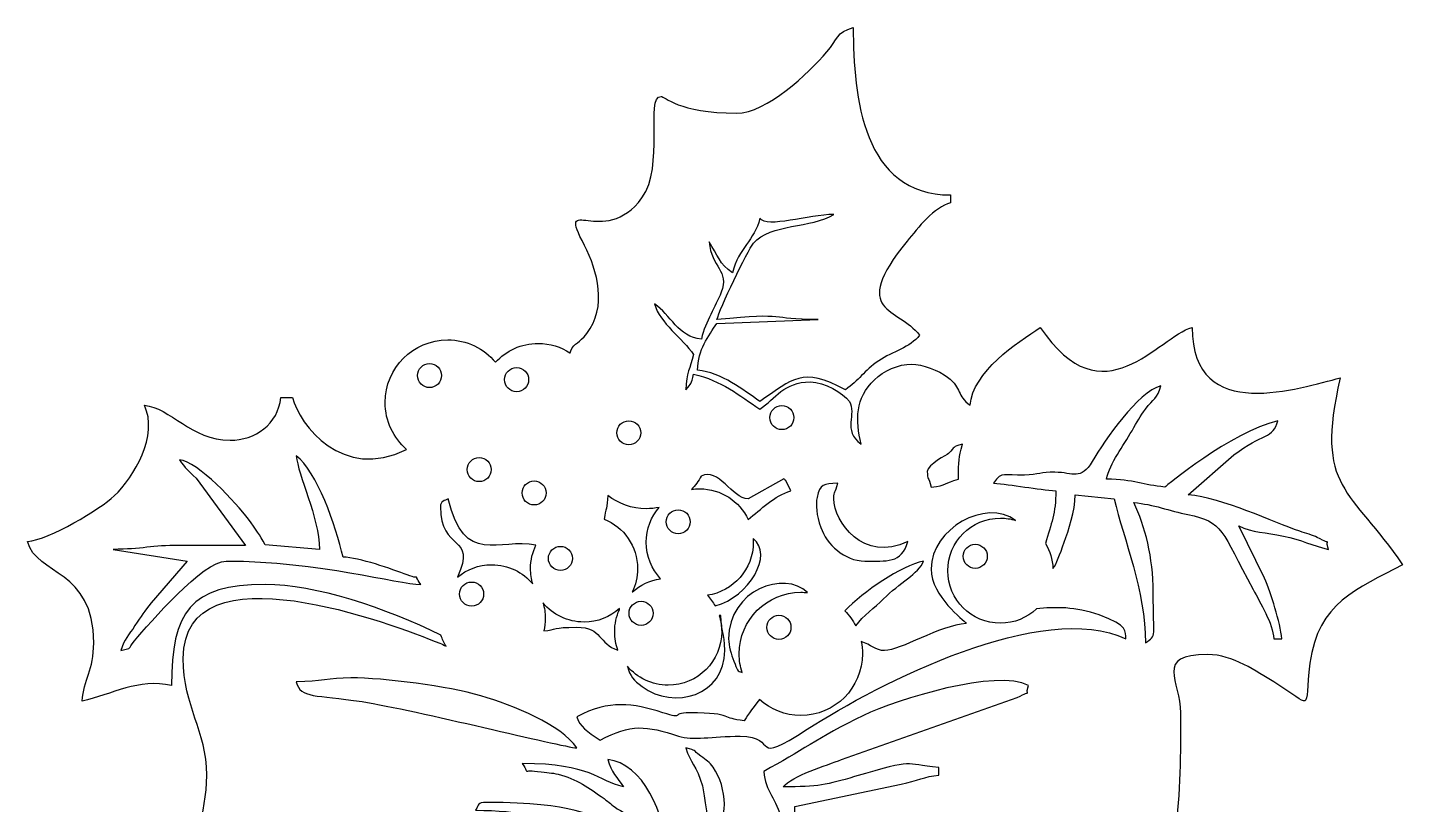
# Model space of a CAD drawing. Header units: centimetres. Extents: x -1 to 124, y -94 to 8.
# Drawn here: x 64.19 to 71.5, y -42.26 to -38.13 of the extents above; entities that cross this region are included whole.
import ezdxf

# ---------------------------------------------------------------- set-up
doc = ezdxf.new("R2010")
doc.units = ezdxf.units.CM
doc.header["$MEASUREMENT"] = 0
doc.layers.add('layer 1', color=7, linetype='Continuous')

msp = doc.modelspace()

# ---------------------------------------------------------------- linework, layer by layer
at = {"layer": 'layer 1', "color": 250}
for points, knots in [([(67.0713, -39.86081), (67.02286, -39.82893), (66.96487, -39.81036), (66.90254, -39.81036), (66.90254, -39.81036), (66.81271, -39.81036), (66.73188, -39.84889), (66.67567, -39.91033), (66.67567, -39.91033), (66.61472, -39.83782), (66.52337, -39.79173), (66.42124, -39.79173), (66.42124, -39.79173), (66.23774, -39.79173), (66.08899, -39.94048), (66.08899, -40.12397), (66.08899, -40.12397), (66.08899, -40.22383), (66.13304, -40.31338), (66.20277, -40.37429), (66.20277, -40.37429), (65.8603, -40.54417), (65.63498, -40.24426), (65.59592, -40.09795), (65.59592, -40.09795), (65.59592, -40.09795), (65.53382, -40.09795), (65.53382, -40.09795), (65.53382, -40.09795), (65.52198, -40.24022), (65.39699, -40.32566), (65.26471, -40.32566), (65.26471, -40.32566), (65.05853, -40.32566), (64.94712, -40.15082), (64.80928, -40.13935), (64.80928, -40.13935), (64.88567, -40.29855), (64.75469, -40.52035), (64.64941, -40.62121), (64.64941, -40.62121), (64.57655, -40.69102), (64.3039, -40.85427), (64.18825, -40.86389), (64.18825, -40.86389), (64.23693, -41.04622), (64.54016, -41.00774), (64.54016, -41.40212), (64.54016, -41.40212), (64.54016, -41.5474), (64.48777, -41.59594), (64.47806, -41.71263), (64.47806, -41.71263), (64.63657, -41.6757), (64.77957, -41.58915), (64.95419, -41.62982), (64.95419, -41.62982), (64.95419, -41.23891), (65.05137, -41.0916), (65.45102, -41.0916), (65.45102, -41.0916), (65.7151, -41.0916), (66.09493, -41.21734), (66.38578, -41.36184), (66.38578, -41.36184), (66.3926, -41.38221), (66.40165, -41.40153), (66.41266, -41.41955), (66.41266, -41.41955), (66.4016, -41.41416), (66.39069, -41.40915), (66.37992, -41.40475), (66.37992, -41.40475), (66.1312, -41.30329), (65.01629, -40.87945), (65.01629, -41.48492), (65.01629, -41.48492), (65.01629, -41.74508), (65.1405, -41.86466), (65.1405, -42.10595), (65.1405, -42.10595), (65.1405, -42.32106), (65.05769, -42.46526), (65.05769, -42.70628), (65.05769, -42.70628), (65.05769, -43.42574), (66.05201, -43.35601), (66.51996, -43.1956), (66.51996, -43.1956), (66.67365, -43.14292), (66.86846, -43.00907), (67.02429, -42.9961), (67.02429, -42.9961), (66.94508, -43.06495), (66.87603, -43.08613), (66.76747, -43.1947), (66.76747, -43.1947), (66.57718, -43.38501), (66.40326, -43.66928), (66.40326, -43.96904), (66.40326, -43.96904), (66.40326, -43.96904), (66.38256, -44.07255), (66.38256, -44.07255), (66.38256, -44.07255), (66.38256, -44.07255), (66.36186, -44.07255), (66.36186, -44.07255), (66.36186, -44.07255), (66.36186, -44.07255), (66.36341, -44.01873), (66.36341, -44.01873), (66.36341, -44.01873), (66.36341, -44.01873), (66.38256, -43.96904), (66.38256, -43.96904), (66.38256, -43.96904), (66.38256, -43.85451), (66.40245, -43.79806), (66.42803, -43.70401), (66.42803, -43.70401), (66.44793, -43.6309), (66.50069, -43.52458), (66.50677, -43.45152), (66.50677, -43.45152), (66.10396, -43.48504), (65.4627, -44.66837), (64.99598, -45.00449), (64.99598, -45.00449), (64.70937, -45.21089), (64.49877, -45.20568), (64.49877, -45.64583), (64.49877, -45.64583), (64.49877, -45.90165), (64.66848, -46.13426), (64.77982, -46.29633), (64.77982, -46.29633), (65.11965, -46.79102), (66.01251, -47.21912), (66.67237, -47.21912), (66.67237, -47.21912), (67.09574, -47.21912), (67.74271, -47.11588), (67.68807, -46.55704), (67.68807, -46.55704), (67.66944, -46.36652), (67.60392, -46.24689), (67.60392, -45.99775), (67.60392, -45.99775), (67.60392, -45.88283), (67.62462, -45.87499), (67.62462, -45.77004), (67.62462, -45.77004), (67.62462, -45.77004), (67.64533, -45.77004), (67.64533, -45.77004), (67.64533, -45.77004), (67.64533, -46.11839), (67.89785, -46.63721), (67.78095, -47.16843), (67.78095, -47.16843), (67.708, -47.49994), (67.68336, -47.77174), (68.01851, -47.96379), (68.01851, -47.96379), (68.57027, -48.27997), (69.35958, -48.09696), (69.88123, -47.84034), (69.88123, -47.84034), (69.99047, -47.7866), (70.07201, -47.719), (70.17094, -47.65393), (70.17094, -47.65393), (70.17094, -47.65393), (70.42428, -47.45184), (70.42428, -47.45184), (70.42428, -47.45184), (70.71813, -47.19305), (71.09723, -46.7425), (70.89615, -46.30751), (70.89615, -46.30751), (70.83215, -46.16906), (70.69489, -46.06446), (70.55818, -46.00374), (70.55818, -46.00374), (70.361, -45.91616), (69.78679, -45.38016), (69.73613, -45.19041), (69.73613, -45.19041), (70.21096, -45.07978), (70.23542, -45.32763), (70.41927, -45.37672), (70.41927, -45.37672), (70.41927, -45.13738), (70.44348, -45.26789), (70.41897, -44.963), (70.41897, -44.963), (70.35628, -44.18347), (69.55611, -43.64884), (68.92156, -43.31384), (68.92156, -43.31384), (68.92156, -43.31384), (68.84599, -43.26521), (68.84599, -43.26521), (68.84599, -43.26521), (69.12654, -43.28855), (69.67435, -43.52411), (70.06703, -43.2856), (70.06703, -43.2856), (70.42388, -43.06886), (70.23774, -42.73056), (70.2862, -42.40773), (70.2862, -42.40773), (70.31662, -42.20505), (70.31576, -41.98458), (70.31576, -41.77473), (70.31576, -41.77473), (70.31576, -41.60611), (70.17204, -41.46422), (70.46066, -41.46422), (70.46066, -41.46422), (70.59342, -41.46422), (70.7236, -41.5567), (70.81165, -41.61008), (70.81165, -41.61008), (71.03073, -41.74289), (70.96957, -41.77748), (71.00393, -41.5107), (71.00393, -41.5107), (71.0456, -41.1871), (71.25621, -41.11482), (71.49572, -40.98809), (71.49572, -40.98809), (71.22198, -40.57931), (71.02573, -40.59009), (71.1645, -39.99444), (71.1645, -39.99444), (70.95634, -40.04294), (70.37786, -40.24977), (70.37786, -39.72533), (70.37786, -39.72533), (70.19882, -39.77314), (69.90488, -40.22464), (69.57052, -39.72533), (69.57052, -39.72533), (69.44723, -39.80789), (69.21278, -39.96051), (69.1979, -40.13935), (69.1979, -40.13935), (69.12598, -40.08666), (69.15656, -40.05157), (69.07821, -39.98992), (69.07821, -39.98992), (69.03322, -39.95452), (68.94172, -39.92073), (68.88738, -39.92069), (68.88738, -39.92069), (68.81721, -39.92063), (68.73746, -39.95702), (68.68953, -40.00359), (68.68953, -40.00359), (68.58658, -40.1036), (68.58778, -40.21547), (68.61827, -40.34636), (68.61827, -40.34636), (68.51671, -40.27195), (68.59678, -40.18697), (68.55617, -40.11865), (68.55617, -40.11865), (68.52395, -40.07468), (68.42062, -40.01515), (68.34916, -40.01515), (68.34916, -40.01515), (68.20702, -40.01515), (68.16374, -40.10401), (68.08005, -40.16005), (68.08005, -40.16005), (67.97028, -40.08655), (67.87759, -40.00856), (67.72813, -39.97374), (67.72813, -39.97374), (67.71482, -40.03087), (67.71815, -40.02039), (67.68672, -40.05654), (67.68672, -40.05654), (67.68881, -39.96317), (67.7102, -39.94718), (67.72813, -39.87023), (67.72813, -39.87023), (67.66974, -39.78304), (67.54854, -39.70381), (67.52112, -39.60112), (67.52112, -39.60112), (67.60422, -39.65677), (67.64802, -39.77732), (67.76953, -39.78743), (67.76953, -39.78743), (67.79225, -39.6899), (67.8443, -39.61783), (67.87513, -39.53867), (67.87513, -39.53867), (67.92055, -39.42208), (67.82255, -39.40952), (67.81093, -39.26991), (67.81093, -39.26991), (67.8537, -39.33979), (67.8674, -39.39015), (67.93514, -39.43551), (67.93514, -39.43551), (67.96678, -39.2997), (68.05177, -39.26705), (68.08005, -39.1457), (68.08005, -39.1457), (68.11846, -39.20099), (68.34041, -39.125), (68.47337, -39.125), (68.47337, -39.125), (68.35624, -39.19931), (68.13535, -39.17269), (68.04677, -39.27803), (68.04677, -39.27803), (68.01384, -39.3172), (67.86481, -39.63038), (67.85233, -39.68392), (67.85233, -39.68392), (68.24504, -39.64479), (68.11478, -39.68392), (68.39056, -39.68392), (68.39056, -39.68392), (68.39056, -39.68392), (67.85233, -39.70463), (67.85233, -39.70463), (67.85233, -39.70463), (67.80654, -39.77302), (67.7513, -39.8422), (67.74883, -39.95304), (67.74883, -39.95304), (67.87908, -39.96388), (67.99232, -40.0599), (68.08005, -40.11865), (68.08005, -40.11865), (68.25909, -39.99876), (68.30192, -39.93296), (68.53547, -40.05654), (68.53547, -40.05654), (68.60762, -40.00823), (68.63269, -39.95703), (68.71269, -39.90256), (68.71269, -39.90256), (68.78635, -39.8524), (68.88027, -39.83295), (68.92879, -39.76673), (68.92879, -39.76673), (68.81823, -39.61584), (68.54809, -39.65644), (68.86342, -39.26664), (68.86342, -39.26664), (68.92018, -39.19647), (69.00642, -39.08638), (69.0944, -39.06289), (69.0944, -39.06289), (69.0944, -39.06289), (69.0944, -39.02149), (69.0944, -39.02149), (69.0944, -39.02149), (68.62825, -39.02149), (68.57687, -38.50164), (68.57687, -38.13135), (68.57687, -38.13135), (68.48625, -38.15554), (68.49393, -38.19513), (68.43696, -38.26054), (68.43696, -38.26054), (68.33646, -38.3759), (68.12007, -38.58677), (67.95584, -38.58677), (67.95584, -38.58677), (67.64775, -38.58677), (67.57268, -38.49697), (67.55517, -38.49748), (67.55517, -38.49748), (67.47018, -38.5), (67.57559, -38.87057), (67.45373, -39.03691), (67.45373, -39.03691), (67.25078, -39.31395), (66.99588, -38.99768), (67.14835, -39.29), (67.14835, -39.29), (67.2184, -39.42431), (67.26964, -39.61804), (67.16069, -39.75849), (67.16069, -39.75849), (67.11961, -39.81144), (67.0963, -39.80463), (67.07517, -39.84935), (67.07517, -39.84935), (67.07409, -39.85164), (67.07237, -39.85779), (67.07157, -39.85999), (67.07157, -39.85999), (67.07157, -39.85999), (67.0713, -39.86081), (67.0713, -39.86081)], [0, 0, 0, 0, 0.0098039, 0.0098039, 0.0098039, 0.0098039, 0.0196078, 0.0196078, 0.0196078, 0.0196078, 0.0294118, 0.0294118, 0.0294118, 0.0294118, 0.0392157, 0.0392157, 0.0392157, 0.0392157, 0.0490196, 0.0490196, 0.0490196, 0.0490196, 0.0588235, 0.0588235, 0.0588235, 0.0588235, 0.0686275, 0.0686275, 0.0686275, 0.0686275, 0.0784314, 0.0784314, 0.0784314, 0.0784314, 0.0882353, 0.0882353, 0.0882353, 0.0882353, 0.0980392, 0.0980392, 0.0980392, 0.0980392, 0.1078431, 0.1078431, 0.1078431, 0.1078431, 0.1176471, 0.1176471, 0.1176471, 0.1176471, 0.127451, 0.127451, 0.127451, 0.127451, 0.1372549, 0.1372549, 0.1372549, 0.1372549, 0.1470588, 0.1470588, 0.1470588, 0.1470588, 0.1568627, 0.1568627, 0.1568627, 0.1568627, 0.1666667, 0.1666667, 0.1666667, 0.1666667, 0.1764706, 0.1764706, 0.1764706, 0.1764706, 0.1862745, 0.1862745, 0.1862745, 0.1862745, 0.1960784, 0.1960784, 0.1960784, 0.1960784, 0.2058824, 0.2058824, 0.2058824, 0.2058824, 0.2156863, 0.2156863, 0.2156863, 0.2156863, 0.2254902, 0.2254902, 0.2254902, 0.2254902, 0.2352941, 0.2352941, 0.2352941, 0.2352941, 0.245098, 0.245098, 0.245098, 0.245098, 0.254902, 0.254902, 0.254902, 0.254902, 0.2647059, 0.2647059, 0.2647059, 0.2647059, 0.2745098, 0.2745098, 0.2745098, 0.2745098, 0.2843137, 0.2843137, 0.2843137, 0.2843137, 0.2941176, 0.2941176, 0.2941176, 0.2941176, 0.3039216, 0.3039216, 0.3039216, 0.3039216, 0.3137255, 0.3137255, 0.3137255, 0.3137255, 0.3235294, 0.3235294, 0.3235294, 0.3235294, 0.3333333, 0.3333333, 0.3333333, 0.3333333, 0.3431373, 0.3431373, 0.3431373, 0.3431373, 0.3529412, 0.3529412, 0.3529412, 0.3529412, 0.3627451, 0.3627451, 0.3627451, 0.3627451, 0.372549, 0.372549, 0.372549, 0.372549, 0.3823529, 0.3823529, 0.3823529, 0.3823529, 0.3921569, 0.3921569, 0.3921569, 0.3921569, 0.4019608, 0.4019608, 0.4019608, 0.4019608, 0.4117647, 0.4117647, 0.4117647, 0.4117647, 0.4215686, 0.4215686, 0.4215686, 0.4215686, 0.4313725, 0.4313725, 0.4313725, 0.4313725, 0.4411765, 0.4411765, 0.4411765, 0.4411765, 0.4509804, 0.4509804, 0.4509804, 0.4509804, 0.4607843, 0.4607843, 0.4607843, 0.4607843, 0.4705882, 0.4705882, 0.4705882, 0.4705882, 0.4803922, 0.4803922, 0.4803922, 0.4803922, 0.4901961, 0.4901961, 0.4901961, 0.4901961, 0.5, 0.5, 0.5, 0.5, 0.5098039, 0.5098039, 0.5098039, 0.5098039, 0.5196078, 0.5196078, 0.5196078, 0.5196078, 0.5294118, 0.5294118, 0.5294118, 0.5294118, 0.5392157, 0.5392157, 0.5392157, 0.5392157, 0.5490196, 0.5490196, 0.5490196, 0.5490196, 0.5588235, 0.5588235, 0.5588235, 0.5588235, 0.5686275, 0.5686275, 0.5686275, 0.5686275, 0.5784314, 0.5784314, 0.5784314, 0.5784314, 0.5882353, 0.5882353, 0.5882353, 0.5882353, 0.5980392, 0.5980392, 0.5980392, 0.5980392, 0.6078431, 0.6078431, 0.6078431, 0.6078431, 0.6176471, 0.6176471, 0.6176471, 0.6176471, 0.627451, 0.627451, 0.627451, 0.627451, 0.6372549, 0.6372549, 0.6372549, 0.6372549, 0.6470588, 0.6470588, 0.6470588, 0.6470588, 0.6568627, 0.6568627, 0.6568627, 0.6568627, 0.6666667, 0.6666667, 0.6666667, 0.6666667, 0.6764706, 0.6764706, 0.6764706, 0.6764706, 0.6862745, 0.6862745, 0.6862745, 0.6862745, 0.6960784, 0.6960784, 0.6960784, 0.6960784, 0.7058824, 0.7058824, 0.7058824, 0.7058824, 0.7156863, 0.7156863, 0.7156863, 0.7156863, 0.7254902, 0.7254902, 0.7254902, 0.7254902, 0.7352941, 0.7352941, 0.7352941, 0.7352941, 0.745098, 0.745098, 0.745098, 0.745098, 0.754902, 0.754902, 0.754902, 0.754902, 0.7647059, 0.7647059, 0.7647059, 0.7647059, 0.7745098, 0.7745098, 0.7745098, 0.7745098, 0.7843137, 0.7843137, 0.7843137, 0.7843137, 0.7941176, 0.7941176, 0.7941176, 0.7941176, 0.8039216, 0.8039216, 0.8039216, 0.8039216, 0.8137255, 0.8137255, 0.8137255, 0.8137255, 0.8235294, 0.8235294, 0.8235294, 0.8235294, 0.8333333, 0.8333333, 0.8333333, 0.8333333, 0.8431373, 0.8431373, 0.8431373, 0.8431373, 0.8529412, 0.8529412, 0.8529412, 0.8529412, 0.8627451, 0.8627451, 0.8627451, 0.8627451, 0.872549, 0.872549, 0.872549, 0.872549, 0.8823529, 0.8823529, 0.8823529, 0.8823529, 0.8921569, 0.8921569, 0.8921569, 0.8921569, 0.9019608, 0.9019608, 0.9019608, 0.9019608, 0.9117647, 0.9117647, 0.9117647, 0.9117647, 0.9215686, 0.9215686, 0.9215686, 0.9215686, 0.9313725, 0.9313725, 0.9313725, 0.9313725, 0.9411765, 0.9411765, 0.9411765, 0.9411765, 0.9509804, 0.9509804, 0.9509804, 0.9509804, 0.9607843, 0.9607843, 0.9607843, 0.9607843, 0.9705882, 0.9705882, 0.9705882, 0.9705882, 0.9803922, 0.9803922, 0.9803922, 0.9803922, 1, 1, 1, 1]), ([(66.32497, -40.04539), (66.36026, -40.04539), (66.38886, -40.01679), (66.38886, -39.98151), (66.38886, -39.98151), (66.38886, -39.94623), (66.36026, -39.91762), (66.32497, -39.91762), (66.32497, -39.91762), (66.28969, -39.91762), (66.26109, -39.94623), (66.26109, -39.98151), (66.26109, -39.98151), (66.26109, -40.01679), (66.28969, -40.04539), (66.32497, -40.04539)], [0, 0, 0, 0, 0.2, 0.2, 0.2, 0.2, 0.4, 0.4, 0.4, 0.4, 0.6, 0.6, 0.6, 0.6, 1, 1, 1, 1]), ([(66.78765, -40.06713), (66.82293, -40.06713), (66.85154, -40.03853), (66.85154, -40.00324), (66.85154, -40.00324), (66.85154, -39.96796), (66.82293, -39.93936), (66.78765, -39.93936), (66.78765, -39.93936), (66.75237, -39.93936), (66.72376, -39.96796), (66.72376, -40.00324), (66.72376, -40.00324), (66.72376, -40.03853), (66.75237, -40.06713), (66.78765, -40.06713)], [0, 0, 0, 0, 0.2, 0.2, 0.2, 0.2, 0.4, 0.4, 0.4, 0.4, 0.6, 0.6, 0.6, 0.6, 1, 1, 1, 1]), ([(69.63795, -41.00765), (69.63607, -40.95919), (69.62187, -40.91389), (69.59837, -40.87482), (69.59837, -40.87482), (69.62937, -40.76815), (69.65333, -40.7127), (69.65333, -40.59478), (69.65333, -40.59478), (69.56202, -40.58718), (69.41341, -40.56097), (69.32211, -40.55337), (69.32211, -40.55337), (69.37172, -40.48565), (69.37478, -40.51573), (69.48683, -40.51081), (69.48683, -40.51081), (69.56201, -40.50751), (69.57507, -40.4946), (69.64796, -40.49528), (69.64796, -40.49528), (69.74846, -40.49623), (69.78466, -40.54134), (69.84669, -40.43777), (69.84669, -40.43777), (69.91654, -40.32114), (70.0878, -40.06908), (70.21225, -40.03584), (70.21225, -40.03584), (70.19291, -40.10828), (70.17217, -40.10131), (70.1292, -40.1598), (70.1292, -40.1598), (70.10156, -40.19742), (70.0868, -40.2277), (70.05837, -40.27527), (70.05837, -40.27527), (70.0109, -40.35469), (69.94296, -40.44455), (69.92244, -40.53267), (69.92244, -40.53267), (70.07139, -40.53267), (70.11589, -40.56433), (70.23296, -40.57407), (70.23296, -40.57407), (70.23574, -40.57335), (70.58219, -40.28066), (70.83328, -40.22216), (70.83328, -40.22216), (70.80832, -40.31567), (70.75347, -40.28913), (70.5995, -40.40239), (70.5995, -40.40239), (70.5995, -40.40239), (70.35716, -40.61547), (70.35716, -40.61547), (70.35716, -40.61547), (70.53892, -40.6306), (70.80837, -40.76155), (70.94978, -40.8095), (70.94978, -40.8095), (70.9841, -40.82113), (71.01845, -40.82919), (71.04177, -40.84171), (71.04177, -40.84171), (71.13376, -40.89107), (71.07841, -40.83902), (71.1024, -40.90529), (71.1024, -40.90529), (71.01392, -40.88468), (70.96129, -40.85553), (70.86259, -40.83457), (70.86259, -40.83457), (70.76874, -40.81464), (70.69857, -40.81577), (70.62627, -40.78109), (70.62627, -40.78109), (70.62627, -40.78109), (70.76266, -41.05872), (70.76266, -41.05872), (70.76266, -41.05872), (70.79589, -41.14153), (70.84636, -41.28985), (70.85399, -41.38141), (70.85399, -41.38141), (70.85399, -41.38141), (70.81258, -41.38141), (70.81258, -41.38141), (70.81258, -41.38141), (70.80565, -41.29813), (70.74067, -41.1904), (70.70228, -41.1191), (70.70228, -41.1191), (70.53144, -40.80191), (70.54385, -40.75811), (70.35558, -40.72056), (70.35558, -40.72056), (70.2559, -40.70068), (70.17341, -40.6657), (70.06734, -40.65688), (70.06734, -40.65688), (70.1274, -40.78204), (70.17085, -40.94742), (70.17085, -41.133), (70.17085, -41.133), (70.17085, -41.3816), (70.19188, -41.35873), (70.12945, -41.40212), (70.12945, -41.40212), (70.12945, -41.12666), (70.01442, -40.85329), (69.96384, -40.63617), (69.96384, -40.63617), (69.96384, -40.63617), (69.75683, -40.61547), (69.75683, -40.61547), (69.75683, -40.61547), (69.75487, -40.70349), (69.7207, -40.80318), (69.69778, -40.86694), (69.69778, -40.86694), (69.67282, -40.93639), (69.65865, -40.97965), (69.63795, -41.00765)], [0, 0, 0, 0, 0.03125, 0.03125, 0.03125, 0.03125, 0.0625, 0.0625, 0.0625, 0.0625, 0.09375, 0.09375, 0.09375, 0.09375, 0.125, 0.125, 0.125, 0.125, 0.15625, 0.15625, 0.15625, 0.15625, 0.1875, 0.1875, 0.1875, 0.1875, 0.21875, 0.21875, 0.21875, 0.21875, 0.25, 0.25, 0.25, 0.25, 0.28125, 0.28125, 0.28125, 0.28125, 0.3125, 0.3125, 0.3125, 0.3125, 0.34375, 0.34375, 0.34375, 0.34375, 0.375, 0.375, 0.375, 0.375, 0.40625, 0.40625, 0.40625, 0.40625, 0.4375, 0.4375, 0.4375, 0.4375, 0.46875, 0.46875, 0.46875, 0.46875, 0.5, 0.5, 0.5, 0.5, 0.53125, 0.53125, 0.53125, 0.53125, 0.5625, 0.5625, 0.5625, 0.5625, 0.59375, 0.59375, 0.59375, 0.59375, 0.625, 0.625, 0.625, 0.625, 0.65625, 0.65625, 0.65625, 0.65625, 0.6875, 0.6875, 0.6875, 0.6875, 0.71875, 0.71875, 0.71875, 0.71875, 0.75, 0.75, 0.75, 0.75, 0.78125, 0.78125, 0.78125, 0.78125, 0.8125, 0.8125, 0.8125, 0.8125, 0.84375, 0.84375, 0.84375, 0.84375, 0.875, 0.875, 0.875, 0.875, 0.90625, 0.90625, 0.90625, 0.90625, 0.9375, 0.9375, 0.9375, 0.9375, 1, 1, 1, 1]), ([(68.19739, -40.26897), (68.23268, -40.26897), (68.26128, -40.24037), (68.26128, -40.20508), (68.26128, -40.20508), (68.26128, -40.1698), (68.23268, -40.1412), (68.19739, -40.1412), (68.19739, -40.1412), (68.16211, -40.1412), (68.13351, -40.1698), (68.13351, -40.20508), (68.13351, -40.20508), (68.13351, -40.24037), (68.16211, -40.26897), (68.19739, -40.26897)], [0, 0, 0, 0, 0.2, 0.2, 0.2, 0.2, 0.4, 0.4, 0.4, 0.4, 0.6, 0.6, 0.6, 0.6, 1, 1, 1, 1]), ([(67.38384, -40.3497), (67.41912, -40.3497), (67.44773, -40.3211), (67.44773, -40.28582), (67.44773, -40.28582), (67.44773, -40.25053), (67.41912, -40.22193), (67.38384, -40.22193), (67.38384, -40.22193), (67.34856, -40.22193), (67.31996, -40.25053), (67.31996, -40.28582), (67.31996, -40.28582), (67.31996, -40.3211), (67.34856, -40.3497), (67.38384, -40.3497)], [0, 0, 0, 0, 0.2, 0.2, 0.2, 0.2, 0.4, 0.4, 0.4, 0.4, 0.6, 0.6, 0.6, 0.6, 1, 1, 1, 1]), ([(66.27906, -41.0916), (66.15568, -41.0916), (65.74107, -40.9674), (65.244, -40.9674), (65.244, -40.9674), (65.1219, -40.9674), (64.83788, -41.29603), (64.75691, -41.39114), (64.75691, -41.39114), (64.71497, -41.4404), (64.75259, -41.42549), (64.68508, -41.44351), (64.68508, -41.44351), (64.70108, -41.38356), (64.72538, -41.36159), (64.7595, -41.31093), (64.7595, -41.31093), (64.7939, -41.25985), (64.80819, -41.23501), (64.84574, -41.19016), (64.84574, -41.19016), (64.84574, -41.19016), (65.03699, -40.9674), (65.03699, -40.9674), (65.03699, -40.9674), (65.03699, -40.9674), (64.64367, -40.90529), (64.64367, -40.90529), (64.64367, -40.90529), (64.7938, -40.90529), (64.8516, -40.88352), (64.99525, -40.88425), (64.99525, -40.88425), (65.11267, -40.88485), (65.23009, -40.88459), (65.34751, -40.88459), (65.34751, -40.88459), (65.34751, -40.88459), (65.08388, -40.52718), (65.08388, -40.52718), (65.08388, -40.52718), (65.04256, -40.48515), (65.02709, -40.4762), (64.99559, -40.42916), (64.99559, -40.42916), (65.0943, -40.43738), (65.29908, -40.66083), (65.36257, -40.74532), (65.36257, -40.74532), (65.40271, -40.79875), (65.42104, -40.82794), (65.45143, -40.88043), (65.45143, -40.88043), (65.45143, -40.88043), (65.74083, -40.90529), (65.74083, -40.90529), (65.74083, -40.90529), (65.73702, -40.73439), (65.62493, -40.50828), (65.61662, -40.40847), (65.61662, -40.40847), (65.72671, -40.48912), (65.82641, -40.7809), (65.86503, -40.94669), (65.86503, -40.94669), (65.94898, -40.94856), (66.12634, -41.01051), (66.20537, -41.04109), (66.20537, -41.04109), (66.2945, -41.07557), (66.22657, -41.01996), (66.27906, -41.0916)], [0, 0, 0, 0, 0.0526316, 0.0526316, 0.0526316, 0.0526316, 0.1052632, 0.1052632, 0.1052632, 0.1052632, 0.1578947, 0.1578947, 0.1578947, 0.1578947, 0.2105263, 0.2105263, 0.2105263, 0.2105263, 0.2631579, 0.2631579, 0.2631579, 0.2631579, 0.3157895, 0.3157895, 0.3157895, 0.3157895, 0.3684211, 0.3684211, 0.3684211, 0.3684211, 0.4210526, 0.4210526, 0.4210526, 0.4210526, 0.4736842, 0.4736842, 0.4736842, 0.4736842, 0.5263158, 0.5263158, 0.5263158, 0.5263158, 0.5789474, 0.5789474, 0.5789474, 0.5789474, 0.6315789, 0.6315789, 0.6315789, 0.6315789, 0.6842105, 0.6842105, 0.6842105, 0.6842105, 0.7368421, 0.7368421, 0.7368421, 0.7368421, 0.7894737, 0.7894737, 0.7894737, 0.7894737, 0.8421053, 0.8421053, 0.8421053, 0.8421053, 0.8947368, 0.8947368, 0.8947368, 0.8947368, 1, 1, 1, 1]), ([(68.99089, -40.57407), (68.97721, -40.51534), (68.97019, -40.53868), (68.97019, -40.49127), (68.97019, -40.49127), (68.97019, -40.45478), (69.07729, -40.4011), (69.08234, -40.3964), (69.08234, -40.3964), (69.12211, -40.35935), (69.09951, -40.36158), (69.1565, -40.34636), (69.1565, -40.34636), (69.13811, -40.4253), (69.1358, -40.42866), (69.1358, -40.53267), (69.1358, -40.53267), (69.05909, -40.55054), (69.07791, -40.56683), (68.99089, -40.57407)], [0, 0, 0, 0, 0.1666667, 0.1666667, 0.1666667, 0.1666667, 0.3333333, 0.3333333, 0.3333333, 0.3333333, 0.5, 0.5, 0.5, 0.5, 0.6666667, 0.6666667, 0.6666667, 0.6666667, 1, 1, 1, 1]), ([(66.58892, -40.54533), (66.6242, -40.54533), (66.6528, -40.51673), (66.6528, -40.48144), (66.6528, -40.48144), (66.6528, -40.44616), (66.6242, -40.41756), (66.58892, -40.41756), (66.58892, -40.41756), (66.55363, -40.41756), (66.52503, -40.44616), (66.52503, -40.48144), (66.52503, -40.48144), (66.52503, -40.51673), (66.55363, -40.54533), (66.58892, -40.54533)], [0, 0, 0, 0, 0.2, 0.2, 0.2, 0.2, 0.4, 0.4, 0.4, 0.4, 0.6, 0.6, 0.6, 0.6, 1, 1, 1, 1]), ([(68.01777, -40.74575), (67.97209, -40.64979), (67.87424, -40.58346), (67.76089, -40.58346), (67.76089, -40.58346), (67.74587, -40.58346), (67.73112, -40.58464), (67.71672, -40.58688), (67.71672, -40.58688), (67.73693, -40.56582), (67.75439, -40.54211), (67.76852, -40.51632), (67.76852, -40.51632), (67.86058, -40.46733), (67.93283, -40.63617), (68.01794, -40.63617), (68.01794, -40.63617), (68.01794, -40.63617), (68.20692, -40.52999), (68.20692, -40.52999), (68.20692, -40.52999), (68.20949, -40.53253), (68.21527, -40.53692), (68.21783, -40.5398), (68.21783, -40.5398), (68.21783, -40.5398), (68.24565, -40.59478), (68.24565, -40.59478), (68.24565, -40.59478), (68.15695, -40.61846), (68.08587, -40.69461), (68.01777, -40.74575)], [0, 0, 0, 0, 0.1111111, 0.1111111, 0.1111111, 0.1111111, 0.2222222, 0.2222222, 0.2222222, 0.2222222, 0.3333333, 0.3333333, 0.3333333, 0.3333333, 0.4444444, 0.4444444, 0.4444444, 0.4444444, 0.5555556, 0.5555556, 0.5555556, 0.5555556, 0.6666667, 0.6666667, 0.6666667, 0.6666667, 0.7777778, 0.7777778, 0.7777778, 0.7777778, 1, 1, 1, 1]), ([(66.8808, -40.66953), (66.91609, -40.66953), (66.94469, -40.64093), (66.94469, -40.60565), (66.94469, -40.60565), (66.94469, -40.57037), (66.91609, -40.54176), (66.8808, -40.54176), (66.8808, -40.54176), (66.84552, -40.54176), (66.81692, -40.57037), (66.81692, -40.60565), (66.81692, -40.60565), (66.81692, -40.64093), (66.84552, -40.66953), (66.8808, -40.66953)], [0, 0, 0, 0, 0.2, 0.2, 0.2, 0.2, 0.4, 0.4, 0.4, 0.4, 0.6, 0.6, 0.6, 0.6, 1, 1, 1, 1]), ([(68.40387, -40.7883), (68.38126, -40.72611), (68.37647, -40.66373), (68.38417, -40.63008), (68.38417, -40.63008), (68.40125, -40.55544), (68.4175, -40.55974), (68.49406, -40.55337), (68.49406, -40.55337), (68.48038, -40.6121), (68.47337, -40.58876), (68.47337, -40.63617), (68.47337, -40.63617), (68.47337, -40.75845), (68.63137, -40.9768), (68.86668, -40.86389), (68.86668, -40.86389), (68.83523, -40.9817), (68.7506, -40.9674), (68.63897, -40.9674), (68.63897, -40.9674), (68.52808, -40.9674), (68.43666, -40.87854), (68.40387, -40.7883)], [0, 0, 0, 0, 0.1428571, 0.1428571, 0.1428571, 0.1428571, 0.2857143, 0.2857143, 0.2857143, 0.2857143, 0.4285714, 0.4285714, 0.4285714, 0.4285714, 0.5714286, 0.5714286, 0.5714286, 0.5714286, 0.7142857, 0.7142857, 0.7142857, 0.7142857, 1, 1, 1, 1]), ([(67.27238, -40.61865), (67.32878, -40.66279), (67.39981, -40.68911), (67.47699, -40.68911), (67.47699, -40.68911), (67.50053, -40.68911), (67.5235, -40.68665), (67.54566, -40.68199), (67.54566, -40.68199), (67.50259, -40.73182), (67.47654, -40.79677), (67.47654, -40.86781), (67.47654, -40.86781), (67.47654, -40.94262), (67.50545, -41.01068), (67.55269, -41.06144), (67.55269, -41.06144), (67.49558, -41.06959), (67.44393, -41.09471), (67.40305, -41.13152), (67.40305, -41.13152), (67.40305, -41.13152), (67.40187, -41.13181), (67.40187, -41.13181), (67.40187, -41.13181), (67.42015, -41.09426), (67.43041, -41.05211), (67.43041, -41.00754), (67.43041, -41.00754), (67.43041, -40.88855), (67.35732, -40.78665), (67.25358, -40.74425), (67.25358, -40.74425), (67.25995, -40.68791), (67.27042, -40.68612), (67.27238, -40.61865)], [0, 0, 0, 0, 0.1, 0.1, 0.1, 0.1, 0.2, 0.2, 0.2, 0.2, 0.3, 0.3, 0.3, 0.3, 0.4, 0.4, 0.4, 0.4, 0.5, 0.5, 0.5, 0.5, 0.6, 0.6, 0.6, 0.6, 0.7, 0.7, 0.7, 0.7, 0.8, 0.8, 0.8, 0.8, 1, 1, 1, 1]), ([(66.89062, -40.88254), (66.87212, -40.92027), (66.86172, -40.96269), (66.86172, -41.00754), (66.86172, -41.00754), (66.86172, -41.0359), (66.86589, -41.0633), (66.87362, -41.08914), (66.87362, -41.08914), (66.82147, -41.0268), (66.74309, -40.98714), (66.65546, -40.98714), (66.65546, -40.98714), (66.58637, -40.98714), (66.52304, -41.01178), (66.47377, -41.05275), (66.47377, -41.05275), (66.57724, -40.82209), (66.38256, -40.92121), (66.38256, -40.67758), (66.38256, -40.67758), (66.38256, -40.64965), (66.40554, -40.64653), (66.42396, -40.63617), (66.42396, -40.63617), (66.50878, -41.00025), (66.69498, -40.8434), (66.89062, -40.88254)], [0, 0, 0, 0, 0.125, 0.125, 0.125, 0.125, 0.25, 0.25, 0.25, 0.25, 0.375, 0.375, 0.375, 0.375, 0.5, 0.5, 0.5, 0.5, 0.625, 0.625, 0.625, 0.625, 0.75, 0.75, 0.75, 0.75, 1, 1, 1, 1]), ([(68.29808, -41.78826), (68.47888, -41.78826), (68.62545, -41.6417), (68.62545, -41.4609), (68.62545, -41.4609), (68.62545, -41.43811), (68.62312, -41.41588), (68.61869, -41.3944), (68.61869, -41.3944), (68.67155, -41.41303), (68.69619, -41.44351), (68.74248, -41.44351), (68.74248, -41.44351), (68.82651, -41.44351), (69.03522, -41.31042), (69.1772, -41.29861), (69.1772, -41.29861), (69.16512, -41.28213), (68.99089, -41.15791), (68.99089, -41.00879), (68.99089, -41.00879), (68.99089, -40.79505), (69.2819, -40.63406), (69.43985, -40.75116), (69.43985, -40.75116), (69.41417, -40.74338), (69.38693, -40.73918), (69.35872, -40.73918), (69.35872, -40.73918), (69.20438, -40.73918), (69.07926, -40.8643), (69.07926, -41.01864), (69.07926, -41.01864), (69.07926, -41.17299), (69.20438, -41.2981), (69.35872, -41.2981), (69.35872, -41.2981), (69.43312, -41.2981), (69.50072, -41.26902), (69.55079, -41.22163), (69.55079, -41.22163), (69.64651, -41.21061), (69.75803, -41.20946), (69.884, -41.25424), (69.884, -41.25424), (70.04162, -41.31026), (70.02174, -41.34301), (70.02594, -41.38141), (70.02594, -41.38141), (69.58504, -41.16986), (68.71419, -41.61514), (68.33244, -41.86152), (68.33244, -41.86152), (68.02182, -42.06199), (68.18792, -41.89894), (67.97654, -41.89894), (67.97654, -41.89894), (67.82463, -41.89894), (67.72464, -41.92249), (67.6481, -41.89782), (67.6481, -41.89782), (67.47358, -41.84155), (67.39725, -41.83184), (67.2313, -41.91964), (67.2313, -41.91964), (67.15884, -41.87112), (67.12655, -41.84919), (67.1071, -41.79544), (67.1071, -41.79544), (67.28123, -41.7033), (67.40347, -41.72367), (67.56517, -41.77348), (67.56517, -41.77348), (67.68801, -41.81133), (67.59563, -41.77473), (67.70743, -41.77473), (67.70743, -41.77473), (67.94836, -41.77473), (67.87199, -41.80571), (67.99724, -41.81613), (67.99724, -41.81613), (68.00316, -41.8073), (68.03807, -41.75046), (68.0789, -41.70404), (68.0789, -41.70404), (68.13693, -41.75638), (68.21378, -41.78826), (68.29808, -41.78826)], [0, 0, 0, 0, 0.0434783, 0.0434783, 0.0434783, 0.0434783, 0.0869565, 0.0869565, 0.0869565, 0.0869565, 0.1304348, 0.1304348, 0.1304348, 0.1304348, 0.173913, 0.173913, 0.173913, 0.173913, 0.2173913, 0.2173913, 0.2173913, 0.2173913, 0.2608696, 0.2608696, 0.2608696, 0.2608696, 0.3043478, 0.3043478, 0.3043478, 0.3043478, 0.3478261, 0.3478261, 0.3478261, 0.3478261, 0.3913043, 0.3913043, 0.3913043, 0.3913043, 0.4347826, 0.4347826, 0.4347826, 0.4347826, 0.4782609, 0.4782609, 0.4782609, 0.4782609, 0.5217391, 0.5217391, 0.5217391, 0.5217391, 0.5652174, 0.5652174, 0.5652174, 0.5652174, 0.6086957, 0.6086957, 0.6086957, 0.6086957, 0.6521739, 0.6521739, 0.6521739, 0.6521739, 0.6956522, 0.6956522, 0.6956522, 0.6956522, 0.7391304, 0.7391304, 0.7391304, 0.7391304, 0.7826087, 0.7826087, 0.7826087, 0.7826087, 0.826087, 0.826087, 0.826087, 0.826087, 0.8695652, 0.8695652, 0.8695652, 0.8695652, 0.9130435, 0.9130435, 0.9130435, 0.9130435, 1, 1, 1, 1]), ([(67.64652, -40.82268), (67.6818, -40.82268), (67.7104, -40.79408), (67.7104, -40.7588), (67.7104, -40.7588), (67.7104, -40.72351), (67.6818, -40.69491), (67.64652, -40.69491), (67.64652, -40.69491), (67.61123, -40.69491), (67.58263, -40.72351), (67.58263, -40.7588), (67.58263, -40.7588), (67.58263, -40.79408), (67.61123, -40.82268), (67.64652, -40.82268)], [0, 0, 0, 0, 0.2, 0.2, 0.2, 0.2, 0.4, 0.4, 0.4, 0.4, 0.6, 0.6, 0.6, 0.6, 1, 1, 1, 1]), ([(67.84264, -41.20629), (67.83127, -41.18558), (67.81739, -41.16643), (67.80141, -41.14927), (67.80141, -41.14927), (67.93926, -41.12959), (68.04524, -41.01109), (68.04524, -40.86781), (68.04524, -40.86781), (68.04524, -40.86099), (68.04498, -40.85424), (68.04451, -40.84754), (68.04451, -40.84754), (68.15438, -40.93436), (68.02443, -41.15572), (67.84264, -41.20629)], [0, 0, 0, 0, 0.2, 0.2, 0.2, 0.2, 0.4, 0.4, 0.4, 0.4, 0.6, 0.6, 0.6, 0.6, 1, 1, 1, 1]), ([(67.02053, -41.01731), (67.05582, -41.01731), (67.08442, -40.98871), (67.08442, -40.95343), (67.08442, -40.95343), (67.08442, -40.91814), (67.05582, -40.88954), (67.02053, -40.88954), (67.02053, -40.88954), (66.98525, -40.88954), (66.95665, -40.91814), (66.95665, -40.95343), (66.95665, -40.95343), (66.95665, -40.98871), (66.98525, -41.01731), (67.02053, -41.01731)], [0, 0, 0, 0, 0.2, 0.2, 0.2, 0.2, 0.4, 0.4, 0.4, 0.4, 0.6, 0.6, 0.6, 0.6, 1, 1, 1, 1]), ([(69.2252, -41.00622), (69.26048, -41.00622), (69.28909, -40.97762), (69.28909, -40.94234), (69.28909, -40.94234), (69.28909, -40.90705), (69.26048, -40.87845), (69.2252, -40.87845), (69.2252, -40.87845), (69.18992, -40.87845), (69.16132, -40.90705), (69.16132, -40.94234), (69.16132, -40.94234), (69.16132, -40.97762), (69.18992, -41.00622), (69.2252, -41.00622)], [0, 0, 0, 0, 0.2, 0.2, 0.2, 0.2, 0.4, 0.4, 0.4, 0.4, 0.6, 0.6, 0.6, 0.6, 1, 1, 1, 1]), ([(68.58992, -41.31244), (68.57475, -41.2827), (68.55517, -41.25558), (68.53204, -41.23194), (68.53204, -41.23194), (68.62949, -41.12982), (68.83199, -40.99477), (68.94949, -40.9674), (68.94949, -40.9674), (68.92493, -41.03523), (68.8218, -41.08369), (68.737, -41.16893), (68.737, -41.16893), (68.69054, -41.21562), (68.62945, -41.25767), (68.58992, -41.31244)], [0, 0, 0, 0, 0.2, 0.2, 0.2, 0.2, 0.4, 0.4, 0.4, 0.4, 0.6, 0.6, 0.6, 0.6, 1, 1, 1, 1]), ([(68.33338, -41.13543), (68.32178, -41.13419), (68.31001, -41.13353), (68.29808, -41.13353), (68.29808, -41.13353), (68.11728, -41.13353), (67.97072, -41.2801), (67.97072, -41.4609), (67.97072, -41.4609), (67.97072, -41.49527), (67.97602, -41.52841), (67.98585, -41.55954), (67.98585, -41.55954), (67.95776, -41.55207), (67.9625, -41.54863), (67.94177, -41.49899), (67.94177, -41.49899), (67.92801, -41.46604), (67.91444, -41.41742), (67.91444, -41.38141), (67.91444, -41.38141), (67.91444, -41.11879), (68.21267, -41.01583), (68.33338, -41.13543)], [0, 0, 0, 0, 0.1428571, 0.1428571, 0.1428571, 0.1428571, 0.2857143, 0.2857143, 0.2857143, 0.2857143, 0.4285714, 0.4285714, 0.4285714, 0.4285714, 0.5714286, 0.5714286, 0.5714286, 0.5714286, 0.7142857, 0.7142857, 0.7142857, 0.7142857, 1, 1, 1, 1]), ([(66.54855, -41.20673), (66.58384, -41.20673), (66.61244, -41.17813), (66.61244, -41.14284), (66.61244, -41.14284), (66.61244, -41.10756), (66.58384, -41.07896), (66.54855, -41.07896), (66.54855, -41.07896), (66.51327, -41.07896), (66.48467, -41.10756), (66.48467, -41.14284), (66.48467, -41.14284), (66.48467, -41.17813), (66.51327, -41.20673), (66.54855, -41.20673)], [0, 0, 0, 0, 0.2, 0.2, 0.2, 0.2, 0.4, 0.4, 0.4, 0.4, 0.6, 0.6, 0.6, 0.6, 1, 1, 1, 1]), ([(66.93171, -41.339), (66.93699, -41.31735), (66.9398, -41.29475), (66.9398, -41.27148), (66.9398, -41.27148), (66.9398, -41.24312), (66.93563, -41.21574), (66.9279, -41.18989), (66.9279, -41.18989), (66.98006, -41.25222), (67.05843, -41.29189), (67.14607, -41.29189), (67.14607, -41.29189), (67.2183, -41.29189), (67.28424, -41.26494), (67.33439, -41.22057), (67.33439, -41.22057), (67.33439, -41.22057), (67.33387, -41.22615), (67.33387, -41.22615), (67.33387, -41.22615), (67.31781, -41.26176), (67.30886, -41.30129), (67.30886, -41.3429), (67.30886, -41.3429), (67.30886, -41.37738), (67.315, -41.41044), (67.32625, -41.44101), (67.32625, -41.44101), (67.22211, -41.40828), (67.24334, -41.31931), (67.1071, -41.31931), (67.1071, -41.31931), (66.97855, -41.31931), (67.0021, -41.33178), (66.93171, -41.339)], [0, 0, 0, 0, 0.1, 0.1, 0.1, 0.1, 0.2, 0.2, 0.2, 0.2, 0.3, 0.3, 0.3, 0.3, 0.4, 0.4, 0.4, 0.4, 0.5, 0.5, 0.5, 0.5, 0.6, 0.6, 0.6, 0.6, 0.7, 0.7, 0.7, 0.7, 0.8, 0.8, 0.8, 0.8, 1, 1, 1, 1]), ([(67.44905, -41.3092), (67.48433, -41.3092), (67.51293, -41.2806), (67.51293, -41.24532), (67.51293, -41.24532), (67.51293, -41.21003), (67.48433, -41.18143), (67.44905, -41.18143), (67.44905, -41.18143), (67.41376, -41.18143), (67.38516, -41.21003), (67.38516, -41.24532), (67.38516, -41.24532), (67.38516, -41.2806), (67.41376, -41.3092), (67.44905, -41.3092)], [0, 0, 0, 0, 0.2, 0.2, 0.2, 0.2, 0.4, 0.4, 0.4, 0.4, 0.6, 0.6, 0.6, 0.6, 1, 1, 1, 1]), ([(67.59321, -41.62725), (67.75025, -41.62725), (67.87756, -41.49994), (67.87756, -41.3429), (67.87756, -41.3429), (67.87756, -41.31303), (67.87295, -41.28424), (67.86441, -41.2572), (67.86441, -41.2572), (67.86441, -41.2572), (67.87303, -41.2572), (67.87303, -41.2572), (67.87303, -41.2572), (67.87512, -41.35082), (67.89374, -41.33947), (67.89374, -41.44351), (67.89374, -41.44351), (67.89374, -41.68149), (67.6252, -41.76188), (67.45456, -41.63428), (67.45456, -41.63428), (67.40903, -41.60025), (67.3913, -41.58259), (67.37634, -41.52678), (67.37634, -41.52678), (67.4285, -41.58824), (67.50629, -41.62725), (67.59321, -41.62725)], [0, 0, 0, 0, 0.125, 0.125, 0.125, 0.125, 0.25, 0.25, 0.25, 0.25, 0.375, 0.375, 0.375, 0.375, 0.5, 0.5, 0.5, 0.5, 0.625, 0.625, 0.625, 0.625, 0.75, 0.75, 0.75, 0.75, 1, 1, 1, 1]), ([(68.18187, -41.38373), (68.21715, -41.38373), (68.24575, -41.35512), (68.24575, -41.31984), (68.24575, -41.31984), (68.24575, -41.28456), (68.21715, -41.25596), (68.18187, -41.25596), (68.18187, -41.25596), (68.14658, -41.25596), (68.11798, -41.28456), (68.11798, -41.31984), (68.11798, -41.31984), (68.11798, -41.35512), (68.14658, -41.38373), (68.18187, -41.38373)], [0, 0, 0, 0, 0.2, 0.2, 0.2, 0.2, 0.4, 0.4, 0.4, 0.4, 0.6, 0.6, 0.6, 0.6, 1, 1, 1, 1]), ([(68.19571, -42.34233), (68.16915, -42.23067), (68.10986, -42.19477), (68.10075, -42.08525), (68.10075, -42.08525), (68.3018, -41.97887), (68.38309, -41.90803), (68.6318, -41.78826), (68.6318, -41.78826), (68.80854, -41.70314), (69.34294, -41.53686), (69.50841, -41.62982), (69.50841, -41.62982), (69.48397, -41.69735), (69.54015, -41.64316), (69.44759, -41.6932), (69.44759, -41.6932), (69.44759, -41.6932), (68.51461, -42.02299), (68.51461, -42.02299), (68.51461, -42.02299), (68.43795, -42.05355), (68.24811, -42.1082), (68.20425, -42.16806), (68.20425, -42.16806), (68.38891, -42.16806), (68.43691, -42.15654), (68.58419, -42.11327), (68.58419, -42.11327), (68.92142, -42.0142), (68.83044, -42.04775), (69.0323, -42.06455), (69.0323, -42.06455), (69.0323, -42.06455), (69.0323, -42.10595), (69.0323, -42.10595), (69.0323, -42.10595), (68.95539, -42.11235), (68.91888, -42.13507), (68.83081, -42.15288), (68.83081, -42.15288), (68.83081, -42.15288), (68.26635, -42.27156), (68.26635, -42.27156), (68.26635, -42.27156), (68.26635, -42.27156), (68.26635, -42.33366), (68.26635, -42.33366), (68.26635, -42.33366), (68.36035, -42.33366), (68.4586, -42.32666), (68.55099, -42.33883), (68.55099, -42.33883), (68.61144, -42.3468), (68.70893, -42.3734), (68.78388, -42.37506), (68.78388, -42.37506), (68.73523, -42.44243), (68.79333, -42.39593), (68.69258, -42.4101), (68.69258, -42.4101), (68.51434, -42.43515), (68.49716, -42.45787), (68.28706, -42.45787), (68.28706, -42.45787), (68.28706, -42.45787), (68.28706, -42.54068), (68.28706, -42.54068), (68.28706, -42.54068), (68.58994, -42.54068), (68.73007, -42.40335), (69.1127, -42.54306), (69.1127, -42.54306), (69.25701, -42.59575), (69.30295, -42.61384), (69.32211, -42.68558), (69.32211, -42.68558), (69.04563, -42.62117), (68.57422, -42.5479), (68.27455, -42.63167), (68.27455, -42.63167), (68.27455, -42.63167), (68.20425, -42.66488), (68.20425, -42.66488), (68.20425, -42.66488), (68.20425, -42.50526), (68.23564, -42.51017), (68.19571, -42.34233)], [0, 0, 0, 0, 0.0434783, 0.0434783, 0.0434783, 0.0434783, 0.0869565, 0.0869565, 0.0869565, 0.0869565, 0.1304348, 0.1304348, 0.1304348, 0.1304348, 0.173913, 0.173913, 0.173913, 0.173913, 0.2173913, 0.2173913, 0.2173913, 0.2173913, 0.2608696, 0.2608696, 0.2608696, 0.2608696, 0.3043478, 0.3043478, 0.3043478, 0.3043478, 0.3478261, 0.3478261, 0.3478261, 0.3478261, 0.3913043, 0.3913043, 0.3913043, 0.3913043, 0.4347826, 0.4347826, 0.4347826, 0.4347826, 0.4782609, 0.4782609, 0.4782609, 0.4782609, 0.5217391, 0.5217391, 0.5217391, 0.5217391, 0.5652174, 0.5652174, 0.5652174, 0.5652174, 0.6086957, 0.6086957, 0.6086957, 0.6086957, 0.6521739, 0.6521739, 0.6521739, 0.6521739, 0.6956522, 0.6956522, 0.6956522, 0.6956522, 0.7391304, 0.7391304, 0.7391304, 0.7391304, 0.7826087, 0.7826087, 0.7826087, 0.7826087, 0.826087, 0.826087, 0.826087, 0.826087, 0.8695652, 0.8695652, 0.8695652, 0.8695652, 0.9130435, 0.9130435, 0.9130435, 0.9130435, 1, 1, 1, 1]), ([(67.1071, -41.96104), (67.02682, -41.95437), (66.25303, -41.76031), (65.96633, -41.71483), (65.96633, -41.71483), (65.71496, -41.67497), (65.64113, -41.70092), (65.61662, -41.60913), (65.61662, -41.60913), (65.74929, -41.60913), (65.78762, -41.58843), (65.90644, -41.58843), (65.90644, -41.58843), (66.08331, -41.58843), (66.42552, -41.63272), (66.5974, -41.6841), (66.5974, -41.6841), (66.77139, -41.73609), (67.02361, -41.83638), (67.1071, -41.96104)], [0, 0, 0, 0, 0.1666667, 0.1666667, 0.1666667, 0.1666667, 0.3333333, 0.3333333, 0.3333333, 0.3333333, 0.5, 0.5, 0.5, 0.5, 0.6666667, 0.6666667, 0.6666667, 0.6666667, 1, 1, 1, 1]), ([(67.81093, -42.43717), (67.80971, -42.38243), (67.78484, -42.20373), (67.77467, -42.16292), (67.77467, -42.16292), (67.74733, -42.05323), (67.70802, -42.04078), (67.68672, -41.96104), (67.68672, -41.96104), (67.75108, -41.97823), (67.71549, -41.96665), (67.76706, -42.00491), (67.76706, -42.00491), (67.79584, -42.02627), (67.8124, -42.03452), (67.83229, -42.06389), (67.83229, -42.06389), (67.90497, -42.17118), (67.92509, -42.35353), (67.81093, -42.43717)], [0, 0, 0, 0, 0.1666667, 0.1666667, 0.1666667, 0.1666667, 0.3333333, 0.3333333, 0.3333333, 0.3333333, 0.5, 0.5, 0.5, 0.5, 0.6666667, 0.6666667, 0.6666667, 0.6666667, 1, 1, 1, 1]), ([(66.63097, -42.25086), (67.11365, -42.25086), (67.12223, -42.3173), (67.45902, -42.39576), (67.45902, -42.39576), (67.40597, -42.29552), (67.416, -42.34471), (67.32257, -42.2838), (67.32257, -42.2838), (67.29027, -42.26275), (67.28258, -42.25161), (67.25216, -42.23), (67.25216, -42.23), (67.17375, -42.17428), (67.10459, -42.12364), (67.00892, -42.10063), (67.00892, -42.10063), (66.97279, -42.09194), (66.95263, -42.09376), (66.89931, -42.08603), (66.89931, -42.08603), (66.80196, -42.07193), (66.86709, -42.11182), (66.81728, -42.04385), (66.81728, -42.04385), (67.18534, -42.04385), (67.21771, -42.13595), (67.35551, -42.16806), (67.35551, -42.16806), (67.32333, -42.12), (67.28962, -42.0865), (67.27271, -42.02315), (67.27271, -42.02315), (67.45468, -42.03829), (67.58322, -42.31517), (67.58322, -42.51997), (67.58322, -42.51997), (67.58322, -42.55674), (67.54708, -42.64304), (67.54182, -42.70628), (67.54182, -42.70628), (67.54182, -42.70628), (67.50041, -42.70628), (67.50041, -42.70628), (67.50041, -42.70628), (67.50041, -42.39167), (67.47615, -42.53021), (67.12501, -42.39856), (67.12501, -42.39856), (66.94649, -42.33162), (66.81095, -42.29226), (66.56887, -42.29226), (66.56887, -42.29226), (66.59264, -42.25981), (66.57268, -42.25086), (66.63097, -42.25086)], [0, 0, 0, 0, 0.0666667, 0.0666667, 0.0666667, 0.0666667, 0.1333333, 0.1333333, 0.1333333, 0.1333333, 0.2, 0.2, 0.2, 0.2, 0.2666667, 0.2666667, 0.2666667, 0.2666667, 0.3333333, 0.3333333, 0.3333333, 0.3333333, 0.4, 0.4, 0.4, 0.4, 0.4666667, 0.4666667, 0.4666667, 0.4666667, 0.5333333, 0.5333333, 0.5333333, 0.5333333, 0.6, 0.6, 0.6, 0.6, 0.6666667, 0.6666667, 0.6666667, 0.6666667, 0.7333333, 0.7333333, 0.7333333, 0.7333333, 0.8, 0.8, 0.8, 0.8, 0.8666667, 0.8666667, 0.8666667, 0.8666667, 1, 1, 1, 1])]:
    msp.add_open_spline(points, degree=3, knots=knots, dxfattribs=at)

doc.saveas('drawing.dxf')
